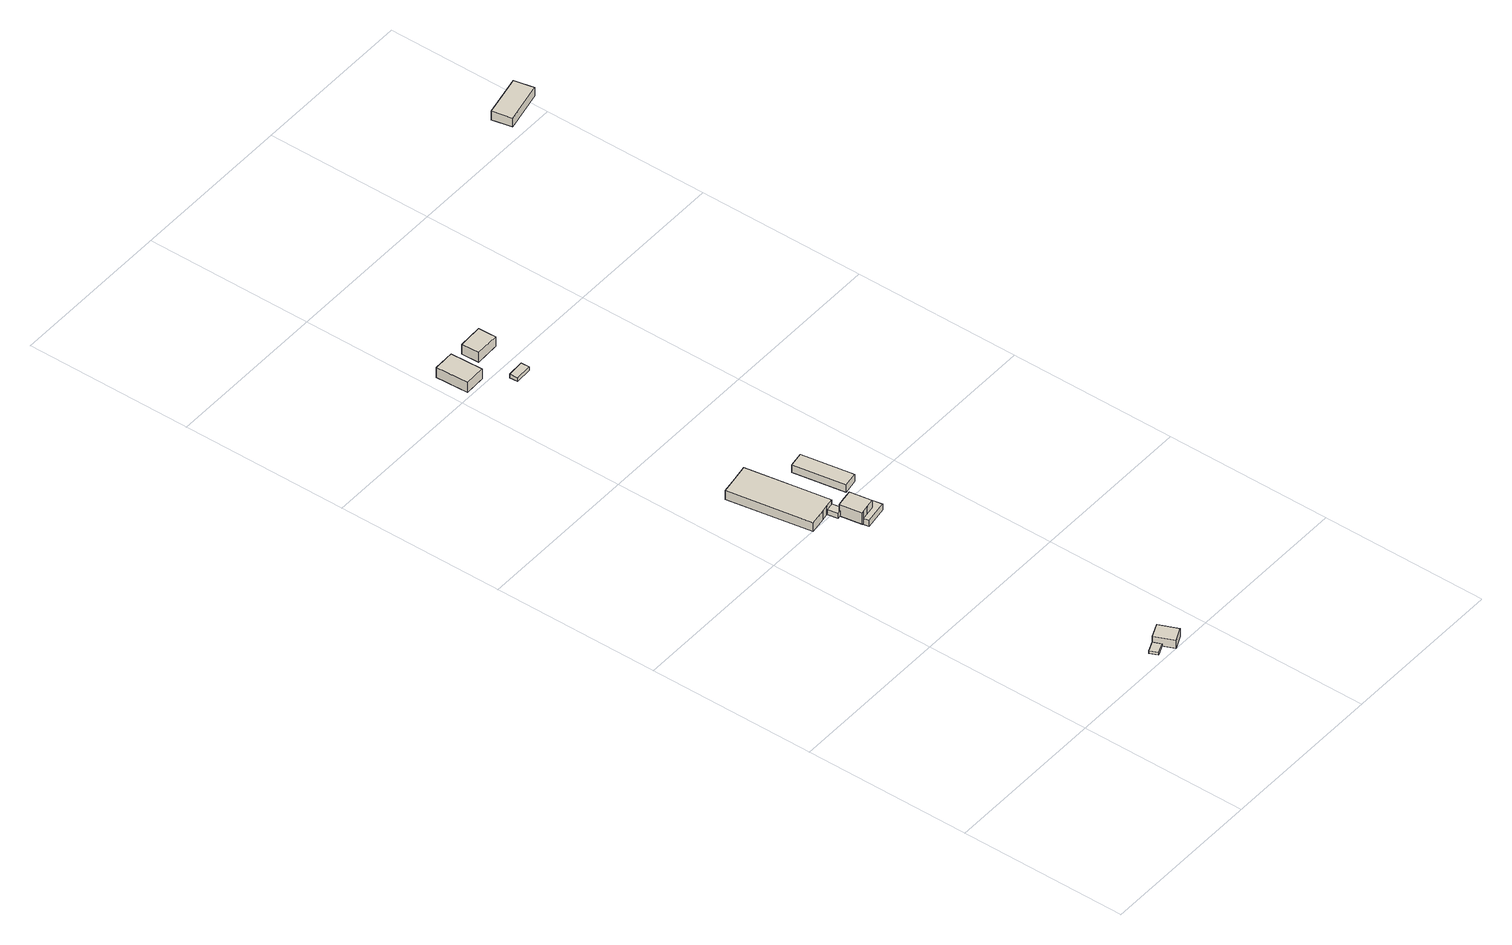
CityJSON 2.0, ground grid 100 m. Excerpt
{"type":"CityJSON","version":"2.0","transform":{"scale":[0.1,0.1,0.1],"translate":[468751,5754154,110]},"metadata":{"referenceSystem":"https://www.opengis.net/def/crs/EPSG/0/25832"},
"CityObjects":{
"building1":{"type":"Building","attributes":{"Gemeindeschluessel":"05711000","BezugspunktDach":"2000","function":"31001_1010","measuredHeight":1.62},"address":[{"country":"Germany","locality":"Bielefeld","thoroughfareNumber":"44","thoroughfareName":"Im Heidegrund"}],"geometry":[{"type":"Solid","lod":"1","boundaries":[[[[0,1,2,3]],[[4,5,6,7]],[[4,7,3,2]],[[5,4,2,1]],[[6,5,1,0]],[[7,6,0,3]]]]}]},
"building2":{"type":"Building","attributes":{"Gemeindeschluessel":"05711000","BezugspunktDach":"2000","function":"31001_1010","measuredHeight":6.62},"address":[{"country":"Germany","locality":"Bielefeld","thoroughfareNumber":"44","thoroughfareName":"Im Heidegrund"}],"geometry":[{"type":"Solid","lod":"1","boundaries":[[[[8,9,10,11]],[[12,13,14,15]],[[12,15,11,10]],[[13,12,10,9]],[[14,13,9,8]],[[15,14,8,11]]]]}]},
"building3":{"type":"Building","attributes":{"Gemeindeschluessel":"05711000","BezugspunktDach":"2000","function":"31001_2720","measuredHeight":7.92},"address":[{"country":"Germany","locality":"Bielefeld","thoroughfareNumber":"20","thoroughfareName":"Im Heidegrund"}],"geometry":[{"type":"Solid","lod":"1","boundaries":[[[[16,17,18,19,20,21,22,23]],[[24,25,26,27,28,29,30,31]],[[24,31,23,22]],[[25,24,22,21]],[[26,25,21,20]],[[27,26,20,19]],[[28,27,19,18]],[[29,28,18,17]],[[30,29,17,16]],[[31,30,16,23]]]]}]},
"building4":{"type":"Building","attributes":{"Gemeindeschluessel":"05711000","BezugspunktDach":"2000","function":"31001_1010","measuredHeight":3.27},"address":[{"country":"Germany","locality":"Bielefeld","thoroughfareNumber":"20","thoroughfareName":"Im Heidegrund"}],"geometry":[{"type":"Solid","lod":"1","boundaries":[[[[32,33,34,35,36,37]],[[38,39,40,41,42,43]],[[38,43,37,36]],[[39,38,36,35]],[[40,39,35,34]],[[41,40,34,33]],[[42,41,33,32]],[[43,42,32,37]]]]}]},
"building5":{"type":"Building","attributes":{"Gemeindeschluessel":"05711000","function":"31001_1010"},"address":[{"country":"Germany","locality":"Bielefeld","thoroughfareNumber":"20","thoroughfareName":"Im Heidegrund"}],"children":["building5-1","building5-2"]},
"building5-1":{"type":"BuildingPart","attributes":{"BezugspunktDach":"2000","measuredHeight":9.4},"parents":["building5"],"geometry":[{"type":"Solid","lod":"1","boundaries":[[[[44,45,46,47,48,49,50,51]],[[52,53,54,55,56,57,58,59]],[[52,59,51,50]],[[53,52,50,49]],[[54,53,49,48]],[[55,54,48,47]],[[56,55,47,46]],[[57,56,46,45]],[[58,57,45,44]],[[59,58,44,51]]]]}]},
"building5-2":{"type":"BuildingPart","attributes":{"BezugspunktDach":"2000","measuredHeight":4.11},"address":[{"country":"Germany","locality":"Bielefeld","thoroughfareNumber":"20","thoroughfareName":"Im Heidegrund"}],"parents":["building5"],"geometry":[{"type":"Solid","lod":"1","boundaries":[[[[60,61,62,63,64,65]],[[66,67,68,69,70,71]],[[66,71,65,64]],[[67,66,64,63]],[[68,67,63,62]],[[69,68,62,61]],[[70,69,61,60]],[[71,70,60,65]]]]}]},
"building6":{"type":"Building","attributes":{"Gemeindeschluessel":"05711000","BezugspunktDach":"2000","function":"31001_1010","measuredHeight":9.52},"address":[{"country":"Germany","locality":"Bielefeld","thoroughfareNumber":"14","thoroughfareName":"Im Heidegrund"}],"geometry":[{"type":"Solid","lod":"1","boundaries":[[[[72,73,74,75]],[[76,77,78,79]],[[76,79,75,74]],[[77,76,74,73]],[[78,77,73,72]],[[79,78,72,75]]]]}]},
"building7":{"type":"Building","attributes":{"Gemeindeschluessel":"05711000","BezugspunktDach":"2000","function":"31001_2720","measuredHeight":5.31},"address":[{"country":"Germany","locality":"Bielefeld","thoroughfareNumber":"20","thoroughfareName":"Im Heidegrund"}],"geometry":[{"type":"Solid","lod":"1","boundaries":[[[[80,81,82,83]],[[84,85,86,87]],[[84,87,83,82]],[[85,84,82,81]],[[86,85,81,80]],[[87,86,80,83]]]]}]},
"building8":{"type":"Building","attributes":{"Gemeindeschluessel":"05711000","BezugspunktDach":"2000","function":"31001_2720","measuredHeight":2.45},"address":[{"country":"Germany"}],"geometry":[{"type":"Solid","lod":"1","boundaries":[[[[88,89,90,91]],[[92,93,94,95]],[[92,95,91,90]],[[93,92,90,89]],[[94,93,89,88]],[[95,94,88,91]]]]}]},
"building9":{"type":"Building","attributes":{"Gemeindeschluessel":"05711000","BezugspunktDach":"2000","function":"31001_2720","measuredHeight":8.62},"address":[{"country":"Germany","locality":"Bielefeld","thoroughfareNumber":"14","thoroughfareName":"Im Heidegrund"}],"geometry":[{"type":"Solid","lod":"1","boundaries":[[[[96,97,98,99]],[[100,101,102,103]],[[100,103,99,98]],[[101,100,98,97]],[[102,101,97,96]],[[103,102,96,99]]]]}]},
"building10":{"type":"Building","attributes":{"Gemeindeschluessel":"05711000","BezugspunktDach":"2000","function":"31001_2720","measuredHeight":7.43},"address":[{"country":"Germany","locality":"Bielefeld","thoroughfareNumber":"11","thoroughfareName":"Im Heidegrund"}],"geometry":[{"type":"Solid","lod":"1","boundaries":[[[[104,105,106,107]],[[108,109,110,111]],[[108,111,107,106]],[[109,108,106,105]],[[110,109,105,104]],[[111,110,104,107]]]]}]}
},
"vertices":[
[708,118,23],[645,91,23],[666,42,23],[729,69,23],[666,42,7],[645,91,7],[708,118,7],[729,69,7],
[793,155,62],[708,118,62],[758,3,62],[842,40,62],[758,3,8],[708,118,8],[793,155,8],[842,40,8],
[431,1991,113],[480,1999,113],[483,2000,113],[401,2502,113],[304,2486,113],[206,2470,113],[287,1968,113],[385,1984,113],[287,1968,53],[206,2470,53],[304,2486,53],[401,2502,53],[483,2000,53],[480,1999,53],[431,1991,53],[385,1984,53],
[464,1937,88],[489,1941,88],[480,1999,88],[431,1991,88],[441,1928,88],[464,1932,88],[441,1928,55],[431,1991,55],[480,1999,55],[489,1941,55],[464,1937,55],[464,1932,55],
[537,1813,131],[589,1821,131],[584,1854,131],[568,1953,131],[516,1945,131],[464,1937,131],[485,1805,131],[492,1806,131],[485,1805,52],[464,1937,52],[516,1945,52],[568,1953,52],[584,1854,52],[589,1821,52],[537,1813,52],[492,1806,52],
[626,1861,87],[584,1854,87],[589,1821,87],[492,1806,87],[498,1770,87],[637,1793,87],[498,1770,46],[492,1806,46],[589,1821,46],[584,1854,46],[626,1861,46],[637,1793,46],
[130,4172,157],[4,4168,157],[11,3974,157],[137,3978,157],[11,3974,89],[4,4168,89],[130,4172,89],[137,3978,89],
[670,2347,96],[579,2332,96],[629,2021,96],[720,2035,96],[629,2021,47],[579,2332,47],[670,2347,47],[720,2035,47],
[335,3880,109],[234,3875,109],[237,3825,109],[338,3830,109],[237,3825,84],[234,3875,84],[335,3880,84],[338,3830,84],
[369,4180,154],[222,4174,154],[226,4069,154],[373,4074,154],[226,4069,88],[222,4174,88],[369,4180,88],[373,4074,88],
[1956,5183,151],[1705,5131,151],[1730,5012,151],[1981,5064,151],[1730,5012,92],[1705,5131,92],[1956,5183,92],[1981,5064,92]
]}
